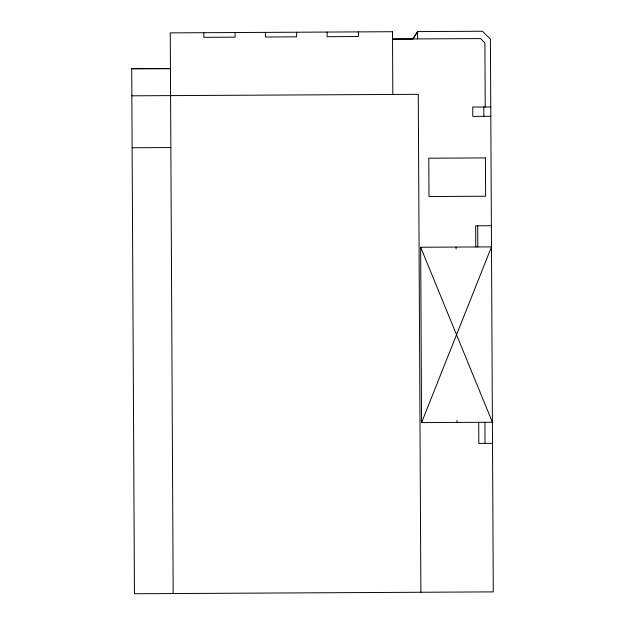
<?xml version="1.0" encoding="UTF-8"?>
<svg xmlns="http://www.w3.org/2000/svg" width="625" height="625" viewBox="0 0 625 625"><rect width="100%" height="100%" fill="white"/><g stroke="black" fill="none" stroke-linecap="round" stroke-linejoin="round"><path stroke-width="0.94" d="M421.578 422.617L491.484 246.883L420.664 247.25L421.578 422.617L492.398 422.242L420.664 247.25M412.937 38.93L417.594 31.586L482.461 31.25L490.406 39.117L493.289 591.883L134.453 593.75L131.711 68.727L170.445 68.523M392.82 94.453L392.5 31.719L170.258 32.875L173.18 593.547M392.531 39.039L480.734 38.578L484.891 42.961L485.227 106.992M131.852 95.812L418.273 94.32L420.875 592.258M490.758 106.969L472.742 107.062L472.789 116.391L490.805 116.297M132.125 147.758L170.859 147.555M491.375 225.719L475.672 225.797L475.781 246.969M492.516 443.32L478.828 443.391L478.719 422.32M131.711 68.727L170.445 68.727M483.805 107L483.852 116.336M484.93 422.281L485.039 443.359M477.695 225.789L477.805 246.953M456.078 247.07L456.086 249.016M456.977 420.484L456.992 422.43M417.633 38.906L417.594 31.586L412.937 39.039L392.5 39.039L392.5 31.719M358.359 31.898L358.383 36.531L327.133 36.695L327.109 32.062M296.625 32.219L296.648 36.852L265.398 37.016L265.375 32.383M235.07 32.539L235.094 37.172L203.852 37.336L203.828 32.703M485.422 157.906L428.781 158.203L428.977 196.523L485.617 196.227L485.422 157.906"/></g></svg>
